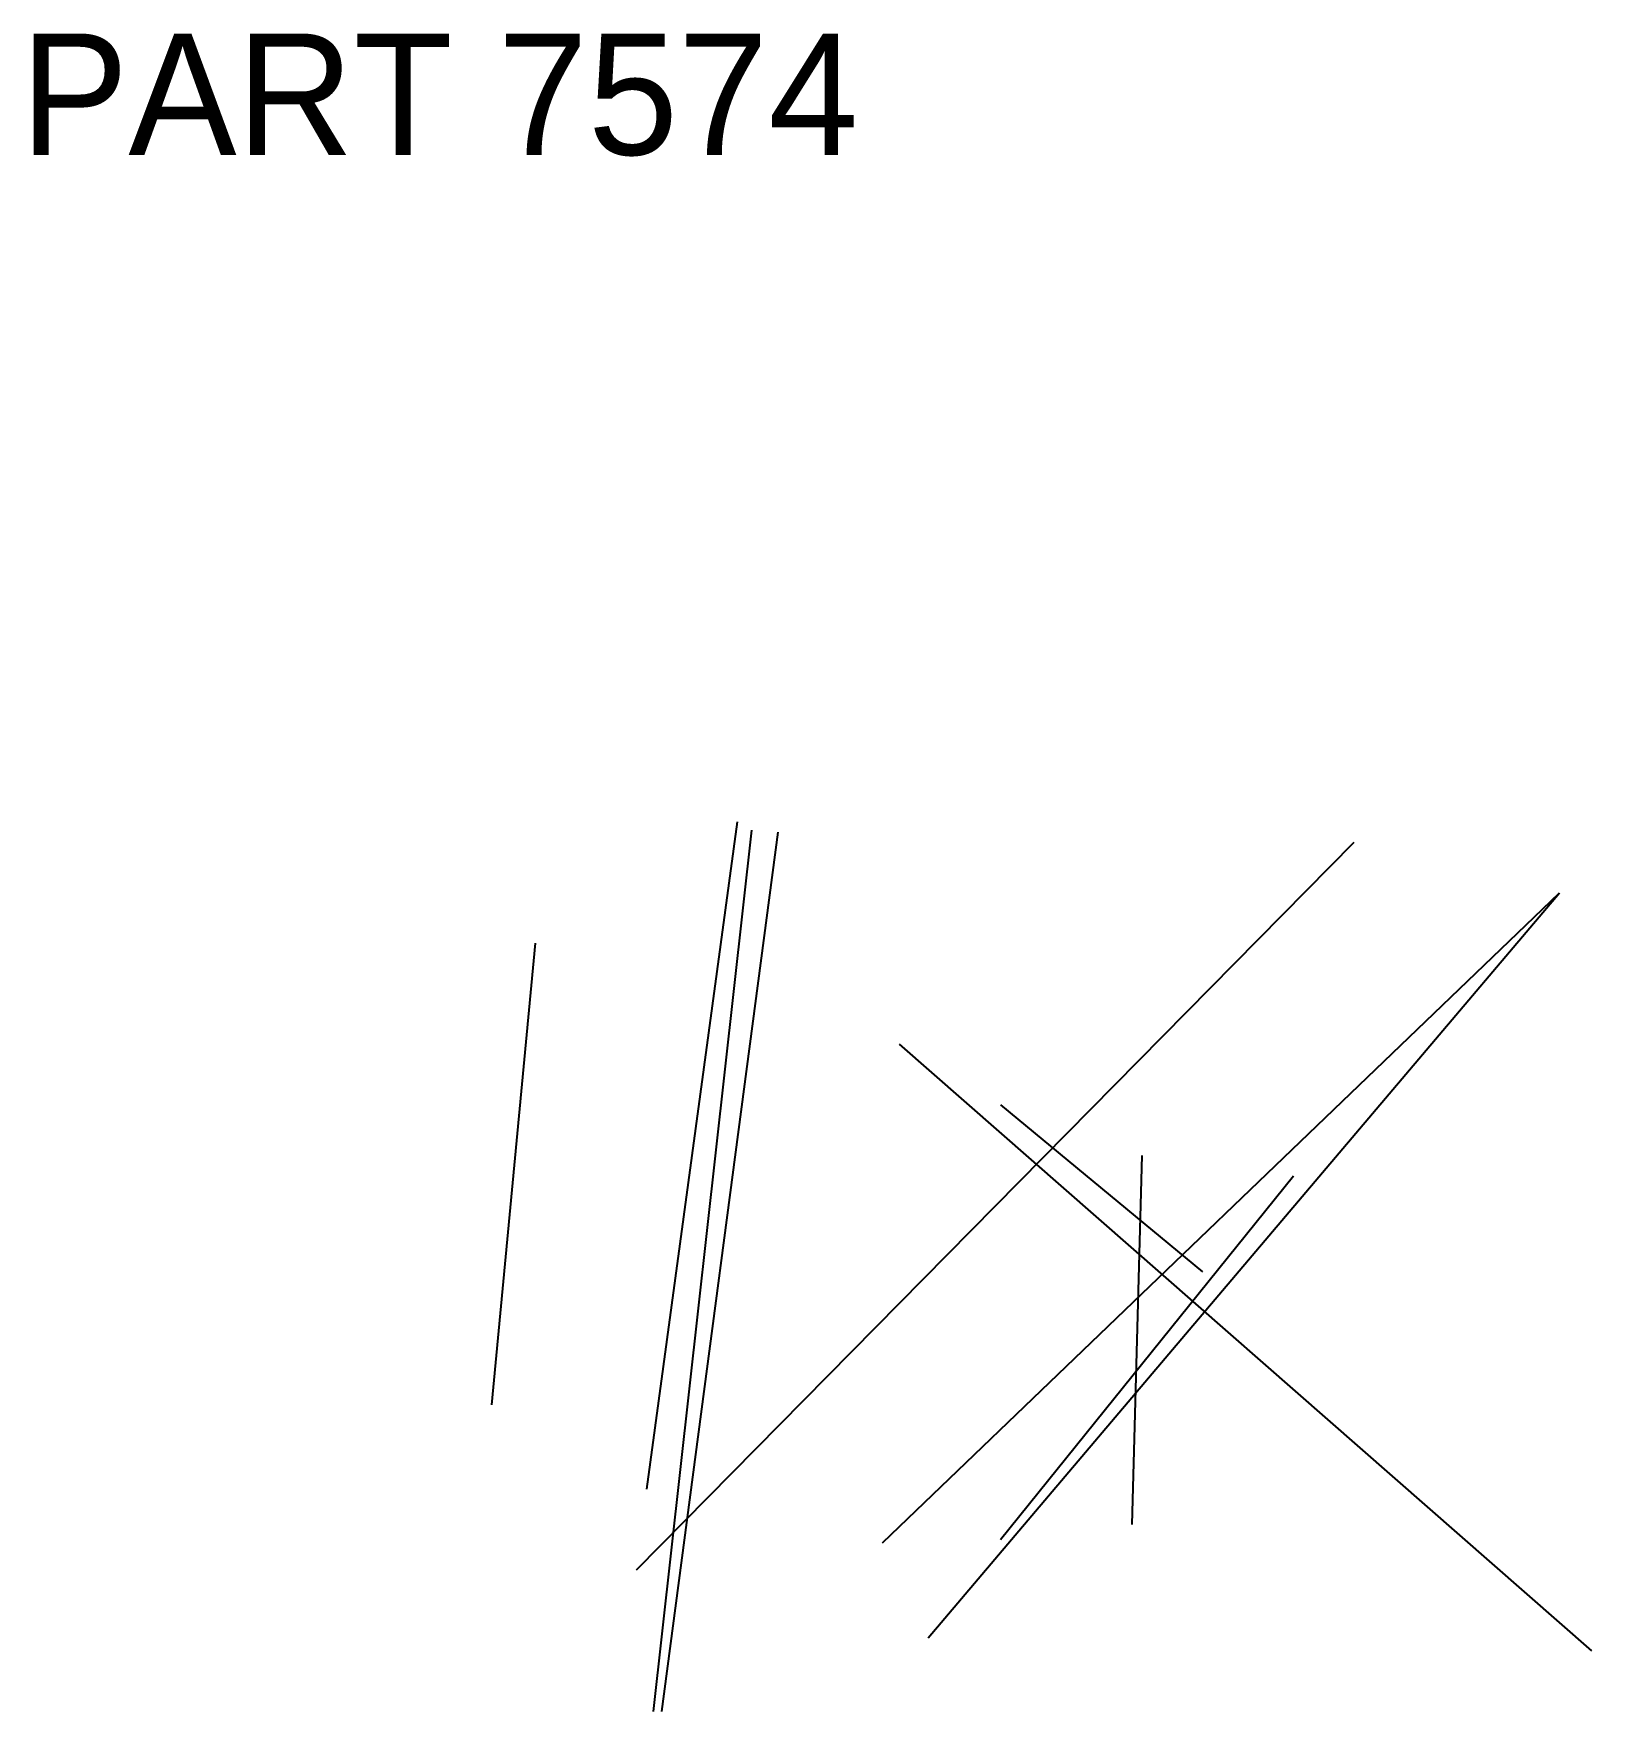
# Model space of a CAD drawing. Header units: millimetres. Extents: x 15 to 170, y 422 to 588.
import ezdxf

# ---------------------------------------------------------------- set-up
doc = ezdxf.new("R2010")
doc.units = ezdxf.units.MM
doc.layers.add('ANNOTATIONS', color=3, linetype='Continuous')
doc.layers.add('GEOMETRY', color=7, linetype='Continuous')

msp = doc.modelspace()

# ---------------------------------------------------------------- linework, layer by layer
at = {"layer": 'GEOMETRY'}
for p, q in [((76, 444), (85, 510)), ((75, 436), (146, 508)), ((76.67, 422), (86.4, 509.2)), ((77.5, 422), (89, 509)), ((99.33, 438.67), (166.33, 503)), ((103.86, 429.29), (166.33, 503)), ((60.67, 452.33), (65, 498)), ((101, 488), (169.5, 428)), ((111, 482), (131, 465.5)), ((125, 477), (124, 440.5)), ((111, 439), (140, 475))]:
    msp.add_line(p, q, dxfattribs=at)

# ---------------------------------------------------------------- texts
at = {"layer": 'ANNOTATIONS'}
msp.add_text('PART 7574', height=12, dxfattribs=at).set_placement((14, 576))

doc.saveas('drawing.dxf')
